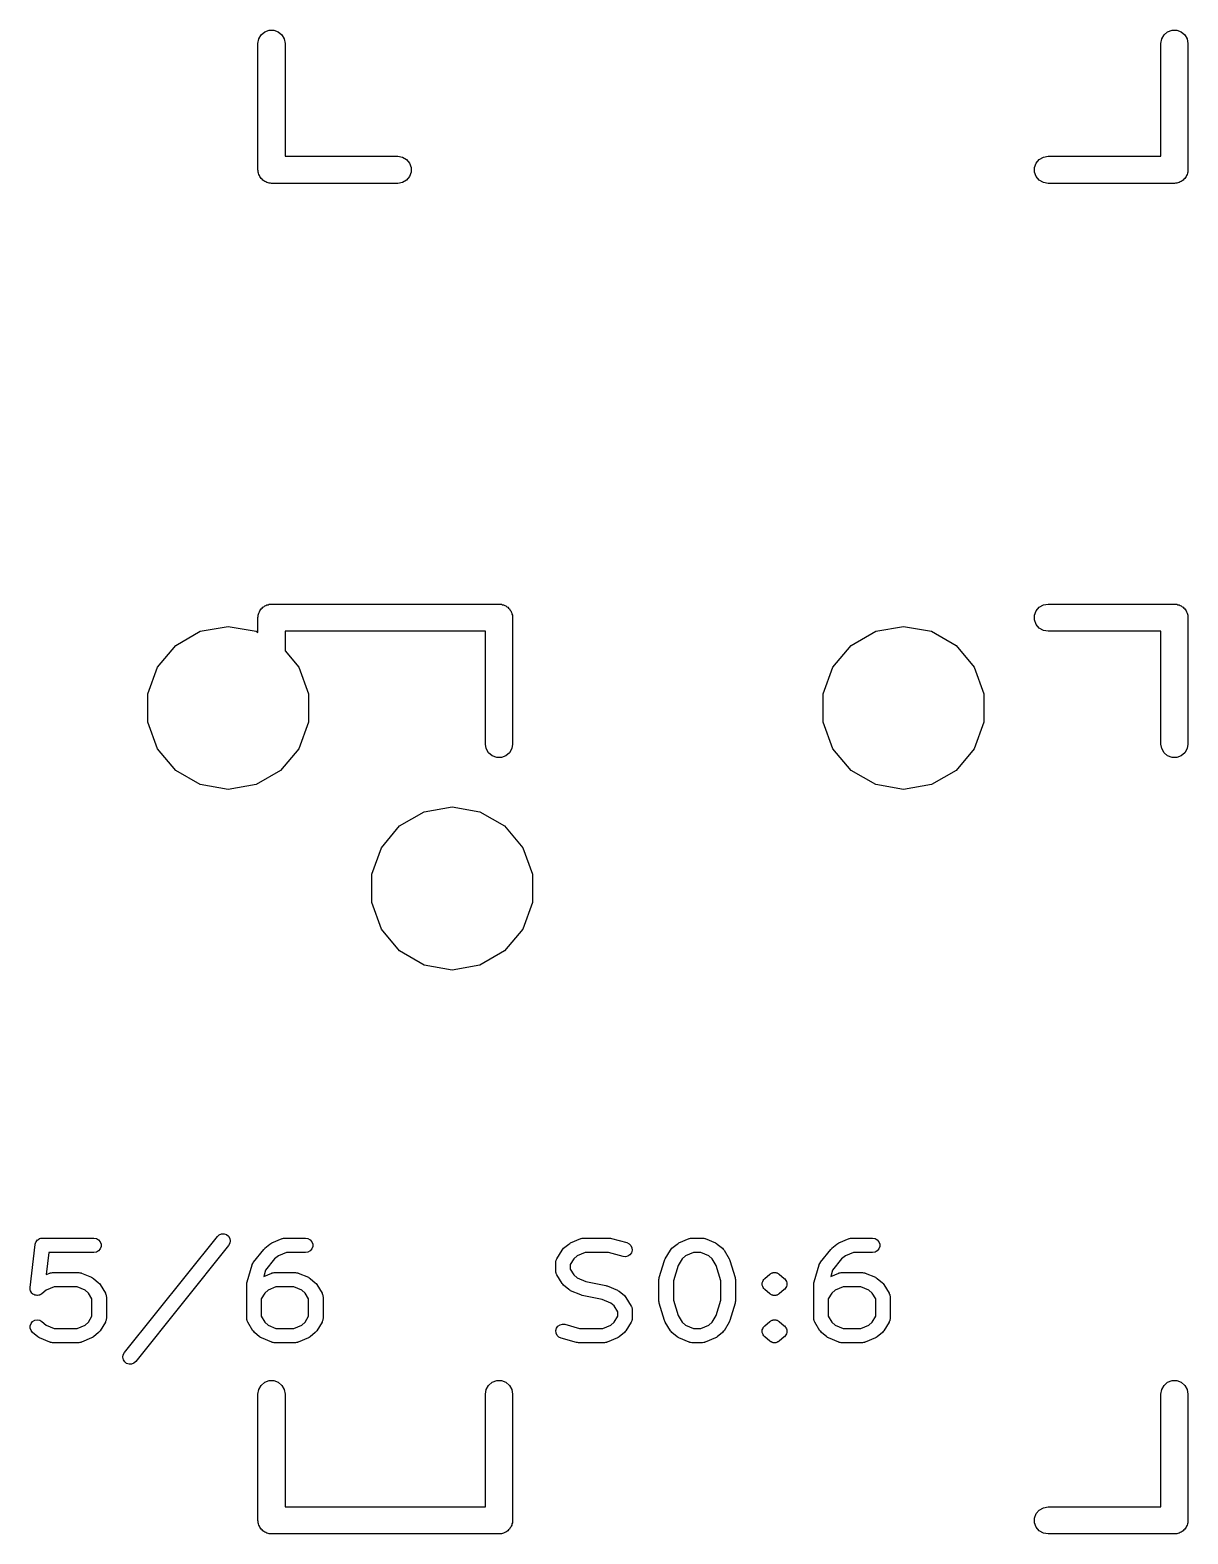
# Model space of a CAD drawing. Extents: x 15 to 276, y -105 to -15.
# Drawn here: x 126.25 to 142.54, y -104.54 to -83.38 of the extents above; entities that cross this region are included whole.
import ezdxf

# ---------------------------------------------------------------- set-up
doc = ezdxf.new("R2010")
doc.units = 0
doc.header["$MEASUREMENT"] = 0
doc.layers.add('BLACK', color=7, linetype='CONTINUOUS')

msp = doc.modelspace()

# ---------------------------------------------------------------- linework, layer by layer
at = {"layer": 'Black'}
for p, q in [((129.459, -83.572), (129.471, -83.5068)), ((129.471, -83.5068), (129.504, -83.4495)), ((129.504, -83.4495), (129.555, -83.407)), ((129.555, -83.407), (129.617, -83.3844)), ((129.617, -83.3844), (129.683, -83.3844)), ((129.683, -83.3844), (129.745, -83.407)), ((129.745, -83.407), (129.796, -83.4495)), ((129.796, -83.4495), (129.829, -83.5068)), ((129.829, -83.5068), (129.84, -83.572)), ((142.159, -83.572), (142.171, -83.5068)), ((142.171, -83.5068), (142.204, -83.4495)), ((142.204, -83.4495), (142.255, -83.407)), ((142.255, -83.407), (142.317, -83.3844)), ((142.317, -83.3844), (142.383, -83.3844)), ((142.383, -83.3844), (142.445, -83.407)), ((142.445, -83.407), (142.496, -83.4495)), ((142.496, -83.4495), (142.529, -83.5068)), ((142.529, -83.5068), (142.54, -83.572)), ((129.459, -85.35), (129.459, -83.572)), ((129.84, -83.572), (129.84, -85.1595)), ((142.159, -85.1595), (142.159, -83.572)), ((142.54, -83.572), (142.54, -85.35)), ((129.84, -85.1595), (131.428, -85.1595)), ((131.428, -85.1595), (131.493, -85.171)), ((131.493, -85.171), (131.55, -85.2041)), ((131.55, -85.2041), (131.593, -85.2548)), ((131.593, -85.2548), (131.616, -85.3169)), ((140.384, -85.3169), (140.407, -85.2548)), ((140.407, -85.2548), (140.45, -85.2041)), ((140.45, -85.2041), (140.507, -85.171)), ((140.507, -85.171), (140.572, -85.1595)), ((140.572, -85.1595), (142.159, -85.1595)), ((129.462, -85.3664), (129.459, -85.35)), ((129.462, -85.3831), (129.462, -85.3664)), ((129.468, -85.3987), (129.462, -85.3831)), ((129.471, -85.4152), (129.468, -85.3987)), ((129.479, -85.4296), (129.471, -85.4152)), ((129.485, -85.4453), (129.479, -85.4296)), ((129.496, -85.458), (129.485, -85.4453)), ((129.504, -85.4725), (129.496, -85.458)), ((131.593, -85.4453), (131.55, -85.4959)), ((131.616, -85.3831), (131.593, -85.4453)), ((131.616, -85.3169), (131.616, -85.3831)), ((140.384, -85.3831), (140.384, -85.3169)), ((140.407, -85.4453), (140.384, -85.3831)), ((140.45, -85.4959), (140.407, -85.4453)), ((142.504, -85.458), (142.496, -85.4725)), ((142.515, -85.4453), (142.504, -85.458)), ((142.521, -85.4296), (142.515, -85.4453)), ((142.529, -85.4152), (142.521, -85.4296)), ((142.532, -85.3987), (142.529, -85.4152)), ((142.538, -85.3831), (142.532, -85.3987)), ((142.54, -85.35), (142.538, -85.3664)), ((142.538, -85.3664), (142.538, -85.3831)), ((129.517, -85.4832), (129.504, -85.4725)), ((129.528, -85.4959), (129.517, -85.4832)), ((129.542, -85.5043), (129.528, -85.4959)), ((129.555, -85.515), (129.542, -85.5043)), ((129.57, -85.5207), (129.555, -85.515)), ((129.585, -85.529), (129.57, -85.5207)), ((129.601, -85.5319), (129.585, -85.529)), ((129.617, -85.5376), (129.601, -85.5319)), ((129.634, -85.5376), (129.617, -85.5376)), ((129.65, -85.5405), (129.634, -85.5376)), ((131.428, -85.5405), (129.65, -85.5405)), ((131.493, -85.529), (131.428, -85.5405)), ((131.55, -85.4959), (131.493, -85.529)), ((140.507, -85.529), (140.45, -85.4959)), ((140.572, -85.5405), (140.507, -85.529)), ((142.35, -85.5405), (140.572, -85.5405)), ((142.366, -85.5376), (142.35, -85.5405)), ((142.383, -85.5376), (142.366, -85.5376)), ((142.399, -85.5319), (142.383, -85.5376)), ((142.415, -85.529), (142.399, -85.5319)), ((142.43, -85.5207), (142.415, -85.529)), ((142.445, -85.515), (142.43, -85.5207)), ((142.458, -85.5043), (142.445, -85.515)), ((142.472, -85.4959), (142.458, -85.5043)), ((142.483, -85.4832), (142.472, -85.4959)), ((142.496, -85.4725), (142.483, -85.4832)), ((129.462, -91.6169), (129.468, -91.6013)), ((129.468, -91.6013), (129.471, -91.5848)), ((129.471, -91.5848), (129.479, -91.5704)), ((129.479, -91.5704), (129.485, -91.5547)), ((129.485, -91.5547), (129.496, -91.542)), ((129.496, -91.542), (129.504, -91.5275)), ((129.504, -91.5275), (129.517, -91.5168)), ((129.517, -91.5168), (129.528, -91.5041)), ((129.528, -91.5041), (129.542, -91.4957)), ((129.542, -91.4957), (129.555, -91.485)), ((129.555, -91.485), (129.57, -91.4793)), ((129.57, -91.4793), (129.585, -91.471)), ((129.585, -91.471), (129.601, -91.4681)), ((129.601, -91.4681), (129.617, -91.4624)), ((129.617, -91.4624), (129.634, -91.4624)), ((129.634, -91.4624), (129.65, -91.4595)), ((129.65, -91.4595), (131.428, -91.4595)), ((131.428, -91.4595), (132.85, -91.4595)), ((132.85, -91.4595), (132.866, -91.4624)), ((132.866, -91.4624), (132.883, -91.4624)), ((132.883, -91.4624), (132.899, -91.4681)), ((132.899, -91.4681), (132.915, -91.471)), ((132.915, -91.471), (132.93, -91.4793)), ((132.93, -91.4793), (132.945, -91.485)), ((132.945, -91.485), (132.958, -91.4957)), ((132.958, -91.4957), (132.972, -91.5041)), ((132.972, -91.5041), (132.983, -91.5168)), ((132.983, -91.5168), (132.996, -91.5275)), ((132.996, -91.5275), (133.004, -91.542)), ((133.004, -91.542), (133.015, -91.5547)), ((133.015, -91.5547), (133.021, -91.5704)), ((133.021, -91.5704), (133.029, -91.5848)), ((133.029, -91.5848), (133.032, -91.6013)), ((133.032, -91.6013), (133.038, -91.6169)), ((140.384, -91.6169), (140.407, -91.5547)), ((140.407, -91.5547), (140.45, -91.5041)), ((140.45, -91.5041), (140.507, -91.471)), ((140.507, -91.471), (140.572, -91.4595)), ((140.572, -91.4595), (142.35, -91.4595)), ((142.35, -91.4595), (142.366, -91.4624)), ((142.366, -91.4624), (142.383, -91.4624)), ((142.383, -91.4624), (142.399, -91.4681)), ((142.399, -91.4681), (142.415, -91.471)), ((142.415, -91.471), (142.43, -91.4793)), ((142.43, -91.4793), (142.445, -91.485)), ((142.445, -91.485), (142.458, -91.4957)), ((142.458, -91.4957), (142.472, -91.5041)), ((142.472, -91.5041), (142.483, -91.5168)), ((142.483, -91.5168), (142.496, -91.5275)), ((142.496, -91.5275), (142.504, -91.542)), ((142.504, -91.542), (142.515, -91.5547)), ((142.515, -91.5547), (142.521, -91.5704)), ((142.521, -91.5704), (142.529, -91.5848)), ((142.529, -91.5848), (142.532, -91.6013)), ((142.532, -91.6013), (142.538, -91.6169)), ((128.648, -91.8418), (129.04, -91.7726)), ((129.04, -91.7726), (129.432, -91.8418)), ((129.459, -91.65), (129.462, -91.6336)), ((129.459, -91.8575), (129.459, -91.65)), ((129.462, -91.6336), (129.462, -91.6169)), ((133.038, -91.6169), (133.038, -91.6336)), ((133.038, -91.6336), (133.04, -91.65)), ((133.04, -91.65), (133.04, -93.428)), ((138.148, -91.8418), (138.54, -91.7726)), ((138.54, -91.7726), (138.932, -91.8418)), ((140.384, -91.6831), (140.384, -91.6169)), ((140.407, -91.7452), (140.384, -91.6831)), ((140.45, -91.7959), (140.407, -91.7452)), ((140.507, -91.829), (140.45, -91.7959)), ((142.538, -91.6169), (142.538, -91.6336)), ((142.538, -91.6336), (142.54, -91.65)), ((142.54, -91.65), (142.54, -93.428)), ((128.302, -92.0411), (128.648, -91.8418)), ((129.432, -91.8418), (129.459, -91.8575)), ((131.072, -91.8405), (129.84, -91.8405)), ((129.84, -91.8405), (129.84, -92.1161)), ((131.428, -91.8405), (131.072, -91.8405)), ((132.659, -91.8405), (131.428, -91.8405)), ((132.659, -93.428), (132.659, -91.8405)), ((137.802, -92.0411), (138.148, -91.8418)), ((138.932, -91.8418), (139.278, -92.0411)), ((140.572, -91.8405), (140.507, -91.829)), ((142.159, -91.8405), (140.572, -91.8405)), ((142.159, -93.428), (142.159, -91.8405)), ((128.046, -92.3463), (128.302, -92.0411)), ((129.84, -92.1161), (130.034, -92.3463)), ((137.546, -92.3463), (137.802, -92.0411)), ((139.278, -92.0411), (139.534, -92.3463)), ((127.91, -92.7208), (128.046, -92.3463)), ((130.034, -92.3463), (130.17, -92.7208)), ((137.41, -92.7208), (137.546, -92.3463)), ((139.534, -92.3463), (139.67, -92.7208)), ((127.91, -93.1192), (127.91, -92.7208)), ((130.17, -92.7208), (130.17, -93.1192)), ((137.41, -93.1192), (137.41, -92.7208)), ((139.67, -92.7208), (139.67, -93.1192)), ((128.046, -93.4937), (127.91, -93.1192)), ((130.17, -93.1192), (130.034, -93.4937)), ((137.546, -93.4937), (137.41, -93.1192)), ((139.67, -93.1192), (139.534, -93.4937)), ((128.302, -93.7989), (128.046, -93.4937)), ((130.034, -93.4937), (129.778, -93.7989)), ((132.671, -93.4932), (132.659, -93.428)), ((132.704, -93.5505), (132.671, -93.4932)), ((133.029, -93.4932), (132.996, -93.5505)), ((133.04, -93.428), (133.029, -93.4932)), ((137.802, -93.7989), (137.546, -93.4937)), ((139.534, -93.4937), (139.278, -93.7989)), ((142.171, -93.4932), (142.159, -93.428)), ((142.204, -93.5505), (142.171, -93.4932)), ((142.529, -93.4932), (142.496, -93.5505)), ((142.54, -93.428), (142.529, -93.4932)), ((132.755, -93.593), (132.704, -93.5505)), ((132.817, -93.6156), (132.755, -93.593)), ((132.883, -93.6156), (132.817, -93.6156)), ((132.945, -93.593), (132.883, -93.6156)), ((132.996, -93.5505), (132.945, -93.593)), ((142.255, -93.593), (142.204, -93.5505)), ((142.317, -93.6156), (142.255, -93.593)), ((142.383, -93.6156), (142.317, -93.6156)), ((142.445, -93.593), (142.383, -93.6156)), ((142.496, -93.5505), (142.445, -93.593)), ((128.648, -93.9982), (128.302, -93.7989)), ((129.778, -93.7989), (129.432, -93.9982)), ((138.148, -93.9982), (137.802, -93.7989)), ((139.278, -93.7989), (138.932, -93.9982)), ((129.04, -94.0674), (128.648, -93.9982)), ((129.432, -93.9982), (129.04, -94.0674)), ((138.54, -94.0674), (138.148, -93.9982)), ((138.932, -93.9982), (138.54, -94.0674)), ((131.798, -94.3818), (132.19, -94.3126)), ((132.19, -94.3126), (132.582, -94.3818)), ((131.452, -94.5811), (131.798, -94.3818)), ((132.582, -94.3818), (132.928, -94.5811)), ((131.196, -94.8863), (131.452, -94.5811)), ((132.928, -94.5811), (133.184, -94.8863)), ((131.06, -95.2608), (131.196, -94.8863)), ((133.184, -94.8863), (133.32, -95.2608)), ((131.06, -95.6592), (131.06, -95.2608)), ((133.32, -95.2608), (133.32, -95.6592)), ((131.196, -96.0337), (131.06, -95.6592)), ((133.32, -95.6592), (133.184, -96.0337)), ((131.452, -96.3389), (131.196, -96.0337)), ((133.184, -96.0337), (132.928, -96.3389)), ((131.798, -96.5382), (131.452, -96.3389)), ((132.928, -96.3389), (132.582, -96.5382)), ((132.19, -96.6074), (131.798, -96.5382)), ((132.582, -96.5382), (132.19, -96.6074)), ((126.254, -101.072), (126.327, -100.467)), ((126.327, -100.462), (126.332, -100.448)), ((126.327, -100.465), (126.327, -100.462)), ((126.327, -100.467), (126.327, -100.465)), ((126.332, -100.448), (126.337, -100.434)), ((126.337, -100.434), (126.338, -100.431)), ((126.338, -100.431), (126.339, -100.429)), ((126.339, -100.429), (126.349, -100.417)), ((126.349, -100.417), (126.358, -100.405)), ((126.358, -100.405), (126.36, -100.404)), ((126.36, -100.404), (126.362, -100.402)), ((126.362, -100.402), (126.375, -100.394)), ((126.375, -100.394), (126.387, -100.386)), ((126.387, -100.386), (126.39, -100.385)), ((126.39, -100.385), (126.393, -100.384)), ((126.393, -100.384), (126.407, -100.381)), ((126.407, -100.381), (126.422, -100.378)), ((126.422, -100.378), (126.425, -100.378)), ((126.425, -100.378), (126.427, -100.378)), ((126.427, -100.378), (127.153, -100.378)), ((127.153, -100.378), (127.188, -100.384)), ((127.188, -100.384), (127.218, -100.402)), ((127.218, -100.402), (127.241, -100.429)), ((127.241, -100.429), (127.253, -100.462)), ((127.253, -100.462), (127.253, -100.497)), ((127.582, -101.988), (128.888, -100.356)), ((129.047, -100.483), (127.74, -102.115)), ((128.888, -100.356), (128.915, -100.332)), ((128.915, -100.332), (128.947, -100.319)), ((128.947, -100.319), (128.983, -100.319)), ((128.983, -100.319), (129.016, -100.33)), ((129.016, -100.33), (129.044, -100.352)), ((129.044, -100.352), (129.062, -100.382)), ((129.064, -100.452), (129.047, -100.483)), ((129.062, -100.382), (129.069, -100.417)), ((129.069, -100.417), (129.064, -100.452)), ((129.556, -100.522), (129.628, -100.462)), ((129.628, -100.462), (129.641, -100.454)), ((129.641, -100.454), (129.654, -100.446)), ((129.654, -100.446), (129.799, -100.386)), ((129.799, -100.386), (129.802, -100.385)), ((129.802, -100.385), (129.804, -100.384)), ((129.804, -100.384), (129.819, -100.381)), ((129.819, -100.381), (129.834, -100.378)), ((129.834, -100.378), (129.836, -100.378)), ((129.836, -100.378), (129.838, -100.378)), ((129.838, -100.378), (130.129, -100.378)), ((130.129, -100.378), (130.163, -100.384)), ((130.163, -100.384), (130.194, -100.402)), ((130.194, -100.402), (130.217, -100.429)), ((130.217, -100.429), (130.229, -100.462)), ((130.229, -100.462), (130.229, -100.497)), ((133.758, -100.522), (133.83, -100.462)), ((133.83, -100.462), (133.844, -100.454)), ((133.844, -100.454), (133.856, -100.446)), ((133.856, -100.446), (134.001, -100.386)), ((134.001, -100.386), (134.004, -100.385)), ((134.004, -100.385), (134.006, -100.384)), ((134.006, -100.384), (134.021, -100.381)), ((134.021, -100.381), (134.036, -100.378)), ((134.036, -100.378), (134.038, -100.378)), ((134.038, -100.378), (134.041, -100.378)), ((134.041, -100.378), (134.403, -100.378)), ((134.403, -100.378), (134.417, -100.38)), ((134.417, -100.38), (134.431, -100.382)), ((134.431, -100.382), (134.648, -100.442)), ((134.648, -100.442), (134.68, -100.457)), ((134.68, -100.457), (134.705, -100.482)), ((134.705, -100.482), (134.72, -100.515)), ((135.282, -100.522), (135.354, -100.462)), ((135.354, -100.462), (135.368, -100.454)), ((135.368, -100.454), (135.38, -100.446)), ((135.38, -100.446), (135.525, -100.386)), ((135.525, -100.386), (135.528, -100.385)), ((135.528, -100.385), (135.53, -100.384)), ((135.53, -100.384), (135.545, -100.381)), ((135.545, -100.381), (135.56, -100.378)), ((135.56, -100.378), (135.562, -100.378)), ((135.562, -100.378), (135.565, -100.378)), ((135.565, -100.378), (135.71, -100.378)), ((135.71, -100.378), (135.712, -100.378)), ((135.712, -100.378), (135.714, -100.378)), ((135.714, -100.378), (135.729, -100.381)), ((135.729, -100.381), (135.744, -100.384)), ((135.744, -100.384), (135.746, -100.385)), ((135.746, -100.385), (135.749, -100.386)), ((135.749, -100.386), (135.894, -100.446)), ((135.894, -100.446), (135.907, -100.454)), ((135.907, -100.454), (135.92, -100.462)), ((135.92, -100.462), (135.992, -100.522)), ((137.532, -100.522), (137.604, -100.462)), ((137.604, -100.462), (137.617, -100.454)), ((137.617, -100.454), (137.63, -100.446)), ((137.63, -100.446), (137.775, -100.386)), ((137.775, -100.386), (137.778, -100.385)), ((137.778, -100.385), (137.78, -100.384)), ((137.78, -100.384), (137.795, -100.381)), ((137.795, -100.381), (137.81, -100.378)), ((137.81, -100.378), (137.812, -100.378)), ((137.812, -100.378), (137.814, -100.378)), ((137.814, -100.378), (138.105, -100.378)), ((138.105, -100.378), (138.139, -100.384)), ((138.139, -100.384), (138.17, -100.402)), ((138.17, -100.402), (138.193, -100.429)), ((138.193, -100.429), (138.205, -100.462)), ((138.205, -100.462), (138.205, -100.497)), ((126.518, -100.581), (126.48, -100.892)), ((127.153, -100.581), (126.518, -100.581)), ((127.188, -100.575), (127.153, -100.581)), ((127.218, -100.557), (127.188, -100.575)), ((127.241, -100.53), (127.218, -100.557)), ((127.253, -100.497), (127.241, -100.53)), ((129.396, -100.718), (129.541, -100.537)), ((129.541, -100.537), (129.549, -100.53)), ((129.549, -100.53), (129.556, -100.522)), ((129.693, -100.672), (129.567, -100.83)), ((129.746, -100.628), (129.693, -100.672)), ((129.859, -100.581), (129.746, -100.628)), ((130.129, -100.581), (129.859, -100.581)), ((130.163, -100.575), (130.129, -100.581)), ((130.194, -100.557), (130.163, -100.575)), ((130.217, -100.53), (130.194, -100.557)), ((130.229, -100.497), (130.217, -100.53)), ((133.651, -100.702), (133.653, -100.695)), ((133.653, -100.695), (133.655, -100.687)), ((133.655, -100.687), (133.66, -100.678)), ((133.66, -100.678), (133.663, -100.669)), ((133.663, -100.669), (133.736, -100.548)), ((133.736, -100.548), (133.747, -100.535)), ((133.747, -100.535), (133.758, -100.522)), ((133.901, -100.668), (133.852, -100.75)), ((133.949, -100.628), (133.901, -100.668)), ((134.061, -100.581), (133.949, -100.628)), ((134.39, -100.581), (134.061, -100.581)), ((134.594, -100.638), (134.39, -100.581)), ((134.629, -100.641), (134.594, -100.638)), ((134.663, -100.632), (134.629, -100.641)), ((134.692, -100.612), (134.663, -100.632)), ((134.713, -100.584), (134.692, -100.612)), ((134.722, -100.55), (134.713, -100.584)), ((134.72, -100.515), (134.722, -100.55)), ((135.104, -100.934), (135.177, -100.692)), ((135.177, -100.692), (135.183, -100.681)), ((135.183, -100.681), (135.187, -100.669)), ((135.187, -100.669), (135.26, -100.548)), ((135.26, -100.548), (135.271, -100.535)), ((135.271, -100.535), (135.282, -100.522)), ((135.425, -100.668), (135.368, -100.763)), ((135.473, -100.628), (135.425, -100.668)), ((135.585, -100.581), (135.473, -100.628)), ((135.689, -100.581), (135.585, -100.581)), ((135.802, -100.628), (135.689, -100.581)), ((135.849, -100.668), (135.802, -100.628)), ((135.906, -100.763), (135.849, -100.668)), ((135.992, -100.522), (136.003, -100.535)), ((136.003, -100.535), (136.015, -100.548)), ((136.015, -100.548), (136.087, -100.669)), ((136.087, -100.669), (136.092, -100.681)), ((136.092, -100.681), (136.097, -100.692)), ((136.097, -100.692), (136.17, -100.934)), ((137.372, -100.718), (137.517, -100.537)), ((137.517, -100.537), (137.525, -100.53)), ((137.525, -100.53), (137.532, -100.522)), ((137.669, -100.672), (137.543, -100.83)), ((137.722, -100.628), (137.669, -100.672)), ((137.835, -100.581), (137.722, -100.628)), ((138.105, -100.581), (137.835, -100.581)), ((138.139, -100.575), (138.105, -100.581)), ((138.17, -100.557), (138.139, -100.575)), ((138.193, -100.53), (138.17, -100.557)), ((138.205, -100.497), (138.193, -100.53)), ((126.48, -100.892), (126.533, -100.87)), ((126.533, -100.87), (126.536, -100.869)), ((126.536, -100.869), (126.538, -100.868)), ((126.538, -100.868), (126.553, -100.865)), ((126.553, -100.865), (126.568, -100.862)), ((126.568, -100.862), (126.57, -100.862)), ((126.57, -100.862), (126.573, -100.862)), ((126.573, -100.862), (126.935, -100.862)), ((126.935, -100.862), (126.938, -100.862)), ((126.938, -100.862), (126.94, -100.862)), ((126.94, -100.862), (126.955, -100.865)), ((126.955, -100.865), (126.97, -100.868)), ((126.97, -100.868), (126.972, -100.869)), ((126.972, -100.869), (126.975, -100.87)), ((126.975, -100.87), (127.12, -100.93)), ((129.306, -100.995), (129.378, -100.753)), ((129.378, -100.753), (129.379, -100.751)), ((129.379, -100.749), (129.387, -100.735)), ((129.379, -100.751), (129.379, -100.749)), ((129.387, -100.735), (129.394, -100.721)), ((129.394, -100.721), (129.395, -100.72)), ((129.395, -100.72), (129.396, -100.718)), ((129.567, -100.83), (129.541, -100.917)), ((129.541, -100.917), (129.654, -100.87)), ((129.654, -100.87), (129.656, -100.869)), ((129.656, -100.869), (129.658, -100.868)), ((129.658, -100.868), (129.674, -100.865)), ((129.674, -100.865), (129.688, -100.862)), ((129.688, -100.862), (129.691, -100.862)), ((129.691, -100.862), (129.693, -100.862)), ((129.693, -100.862), (129.983, -100.862)), ((129.983, -100.862), (129.986, -100.862)), ((129.986, -100.862), (129.988, -100.862)), ((129.988, -100.862), (130.003, -100.865)), ((130.003, -100.865), (130.018, -100.868)), ((130.018, -100.868), (130.02, -100.869)), ((130.02, -100.869), (130.023, -100.87)), ((130.023, -100.87), (130.168, -100.93)), ((133.649, -100.721), (133.65, -100.712)), ((133.649, -100.842), (133.649, -100.721)), ((133.65, -100.852), (133.649, -100.842)), ((133.65, -100.712), (133.651, -100.702)), ((133.651, -100.862), (133.65, -100.852)), ((133.653, -100.869), (133.651, -100.862)), ((133.655, -100.877), (133.653, -100.869)), ((133.66, -100.886), (133.655, -100.877)), ((133.663, -100.895), (133.66, -100.886)), ((133.736, -101.016), (133.663, -100.895)), ((133.852, -100.75), (133.852, -100.814)), ((133.852, -100.814), (133.901, -100.896)), ((133.901, -100.896), (133.949, -100.936)), ((135.368, -100.763), (135.303, -100.978)), ((135.971, -100.978), (135.906, -100.763)), ((136.588, -100.946), (136.661, -100.885)), ((136.661, -100.885), (136.668, -100.881)), ((136.668, -100.881), (136.675, -100.875)), ((136.675, -100.875), (136.683, -100.872)), ((136.683, -100.872), (136.691, -100.868)), ((136.691, -100.868), (136.7, -100.866)), ((136.691, -100.868), (136.691, -100.868)), ((136.691, -100.868), (136.691, -100.868)), ((136.7, -100.866), (136.708, -100.863)), ((136.708, -100.863), (136.717, -100.863)), ((136.717, -100.863), (136.725, -100.862)), ((136.725, -100.862), (136.726, -100.862)), ((136.726, -100.862), (136.726, -100.862)), ((136.726, -100.862), (136.735, -100.863)), ((136.735, -100.863), (136.743, -100.863)), ((136.743, -100.863), (136.752, -100.866)), ((136.752, -100.866), (136.76, -100.868)), ((136.76, -100.868), (136.76, -100.868)), ((136.76, -100.868), (136.761, -100.868)), ((136.761, -100.868), (136.768, -100.872)), ((136.768, -100.872), (136.777, -100.875)), ((136.777, -100.875), (136.783, -100.881)), ((136.783, -100.881), (136.791, -100.885)), ((136.791, -100.885), (136.863, -100.946)), ((137.282, -100.995), (137.354, -100.753)), ((137.354, -100.753), (137.355, -100.751)), ((137.355, -100.749), (137.363, -100.735)), ((137.355, -100.751), (137.355, -100.749)), ((137.363, -100.735), (137.37, -100.721)), ((137.37, -100.721), (137.371, -100.72)), ((137.371, -100.72), (137.372, -100.718)), ((137.543, -100.83), (137.517, -100.917)), ((137.517, -100.917), (137.63, -100.87)), ((137.63, -100.87), (137.632, -100.869)), ((137.632, -100.869), (137.634, -100.868)), ((137.634, -100.868), (137.65, -100.865)), ((137.65, -100.865), (137.664, -100.862)), ((137.664, -100.862), (137.667, -100.862)), ((137.667, -100.862), (137.669, -100.862)), ((137.669, -100.862), (137.959, -100.862)), ((137.959, -100.862), (137.962, -100.862)), ((137.962, -100.862), (137.964, -100.862)), ((137.964, -100.862), (137.979, -100.865)), ((137.979, -100.865), (137.994, -100.868)), ((137.994, -100.868), (137.996, -100.869)), ((137.996, -100.869), (137.999, -100.87)), ((137.999, -100.87), (138.144, -100.93)), ((126.255, -101.087), (126.254, -101.072)), ((126.255, -101.102), (126.255, -101.087)), ((126.256, -101.104), (126.255, -101.102)), ((126.256, -101.107), (126.256, -101.104)), ((126.262, -101.121), (126.256, -101.107)), ((126.267, -101.135), (126.262, -101.121)), ((126.481, -101.112), (126.42, -101.162)), ((126.593, -101.065), (126.481, -101.112)), ((126.915, -101.065), (126.593, -101.065)), ((127.027, -101.112), (126.915, -101.065)), ((127.075, -101.151), (127.027, -101.112)), ((127.12, -100.93), (127.132, -100.938)), ((127.132, -100.938), (127.146, -100.946)), ((127.146, -100.946), (127.218, -101.006)), ((127.218, -101.006), (127.229, -101.019)), ((127.229, -101.019), (127.24, -101.032)), ((127.24, -101.032), (127.313, -101.153)), ((129.301, -101.024), (129.304, -101.009)), ((129.301, -101.508), (129.301, -101.024)), ((129.304, -101.009), (129.306, -100.995)), ((129.601, -101.112), (129.554, -101.151)), ((129.713, -101.065), (129.601, -101.112)), ((129.963, -101.065), (129.713, -101.065)), ((130.075, -101.112), (129.963, -101.065)), ((130.123, -101.151), (130.075, -101.112)), ((130.168, -100.93), (130.18, -100.938)), ((130.18, -100.938), (130.194, -100.946)), ((130.194, -100.946), (130.266, -101.006)), ((130.266, -101.006), (130.277, -101.019)), ((130.277, -101.019), (130.288, -101.032)), ((130.288, -101.032), (130.361, -101.153)), ((133.747, -101.028), (133.736, -101.016)), ((133.758, -101.041), (133.747, -101.028)), ((133.83, -101.102), (133.758, -101.041)), ((133.844, -101.109), (133.83, -101.102)), ((133.856, -101.118), (133.844, -101.109)), ((134.001, -101.178), (133.856, -101.118)), ((133.949, -100.936), (134.071, -100.987)), ((134.071, -100.987), (134.352, -101.045)), ((134.352, -101.045), (134.361, -101.049)), ((134.361, -101.049), (134.37, -101.051)), ((134.37, -101.051), (134.515, -101.111)), ((134.515, -101.111), (134.528, -101.12)), ((134.528, -101.12), (134.541, -101.127)), ((135.1, -100.963), (135.103, -100.949)), ((135.1, -101.266), (135.1, -100.963)), ((135.103, -100.949), (135.104, -100.934)), ((135.303, -100.978), (135.303, -101.251)), ((135.971, -101.251), (135.971, -100.978)), ((136.17, -100.934), (136.172, -100.949)), ((136.172, -100.949), (136.174, -100.963)), ((136.174, -100.963), (136.174, -101.266)), ((136.553, -101.006), (136.559, -100.99)), ((136.553, -101.007), (136.553, -101.006)), ((136.553, -101.006), (136.553, -101.006)), ((136.553, -101.024), (136.553, -101.007)), ((136.553, -101.041), (136.553, -101.024)), ((136.553, -101.042), (136.553, -101.041)), ((136.553, -101.041), (136.553, -101.041)), ((136.559, -101.058), (136.553, -101.042)), ((136.559, -100.99), (136.565, -100.973)), ((136.565, -101.074), (136.559, -101.058)), ((136.565, -100.973), (136.577, -100.959)), ((136.565, -100.973), (136.565, -100.973)), ((136.565, -100.973), (136.565, -100.973)), ((136.565, -101.075), (136.565, -101.074)), ((136.577, -101.088), (136.565, -101.075)), ((136.565, -101.075), (136.565, -101.075)), ((136.577, -100.959), (136.588, -100.946)), ((136.588, -101.101), (136.577, -101.088)), ((136.588, -100.946), (136.588, -100.946)), ((136.588, -100.946), (136.588, -100.946)), ((136.588, -101.102), (136.588, -101.101)), ((136.661, -101.162), (136.588, -101.102)), ((136.588, -101.102), (136.588, -101.102)), ((136.863, -101.102), (136.791, -101.162)), ((136.863, -100.946), (136.864, -100.946)), ((136.864, -101.102), (136.863, -101.102)), ((136.864, -100.946), (136.864, -100.946)), ((136.864, -100.946), (136.875, -100.959)), ((136.875, -101.088), (136.864, -101.101)), ((136.864, -101.101), (136.864, -101.102)), ((136.875, -100.959), (136.886, -100.973)), ((136.886, -101.075), (136.875, -101.088)), ((136.886, -100.973), (136.886, -100.973)), ((136.886, -100.973), (136.886, -100.973)), ((136.886, -100.973), (136.892, -100.99)), ((136.892, -101.058), (136.886, -101.074)), ((136.886, -101.074), (136.886, -101.075)), ((136.886, -101.075), (136.886, -101.075)), ((136.892, -100.99), (136.898, -101.006)), ((136.898, -101.042), (136.892, -101.058)), ((136.898, -101.006), (136.898, -101.006)), ((136.898, -101.006), (136.898, -101.007)), ((136.898, -101.007), (136.898, -101.024)), ((136.898, -101.024), (136.898, -101.041)), ((136.898, -101.041), (136.898, -101.041)), ((136.898, -101.041), (136.898, -101.042)), ((137.277, -101.024), (137.28, -101.009)), ((137.277, -101.508), (137.277, -101.024)), ((137.28, -101.009), (137.282, -100.995)), ((137.577, -101.112), (137.53, -101.151)), ((137.689, -101.065), (137.577, -101.112)), ((137.939, -101.065), (137.689, -101.065)), ((138.051, -101.112), (137.939, -101.065)), ((138.099, -101.151), (138.051, -101.112)), ((138.144, -100.93), (138.156, -100.938)), ((138.156, -100.938), (138.17, -100.946)), ((138.17, -100.946), (138.242, -101.006)), ((138.242, -101.006), (138.253, -101.019)), ((138.253, -101.019), (138.264, -101.032)), ((138.264, -101.032), (138.337, -101.153)), ((126.269, -101.137), (126.267, -101.135)), ((126.27, -101.14), (126.269, -101.137)), ((126.28, -101.151), (126.27, -101.14)), ((126.289, -101.162), (126.28, -101.151)), ((126.292, -101.163), (126.289, -101.162)), ((126.294, -101.166), (126.292, -101.163)), ((126.307, -101.172), (126.294, -101.166)), ((126.32, -101.18), (126.307, -101.172)), ((126.323, -101.18), (126.32, -101.18)), ((126.325, -101.182), (126.323, -101.18)), ((126.34, -101.183), (126.325, -101.182)), ((126.355, -101.186), (126.34, -101.183)), ((126.357, -101.185), (126.355, -101.186)), ((126.36, -101.186), (126.357, -101.185)), ((126.375, -101.182), (126.36, -101.186)), ((126.389, -101.18), (126.375, -101.182)), ((126.392, -101.178), (126.389, -101.18)), ((126.395, -101.178), (126.392, -101.178)), ((126.407, -101.17), (126.395, -101.178)), ((126.42, -101.162), (126.407, -101.17)), ((127.124, -101.233), (127.075, -101.151)), ((127.124, -101.479), (127.124, -101.233)), ((127.313, -101.153), (127.316, -101.162)), ((127.316, -101.162), (127.321, -101.17)), ((127.321, -101.17), (127.323, -101.178)), ((127.323, -101.178), (127.325, -101.186)), ((127.325, -101.186), (127.326, -101.196)), ((127.326, -101.196), (127.327, -101.205)), ((127.327, -101.205), (127.327, -101.508)), ((129.554, -101.151), (129.504, -101.233)), ((129.504, -101.233), (129.504, -101.479)), ((130.172, -101.233), (130.123, -101.151)), ((130.172, -101.479), (130.172, -101.233)), ((130.361, -101.153), (130.364, -101.162)), ((130.364, -101.162), (130.369, -101.17)), ((130.369, -101.17), (130.371, -101.178)), ((130.371, -101.178), (130.373, -101.186)), ((130.373, -101.186), (130.374, -101.196)), ((130.374, -101.196), (130.375, -101.205)), ((130.375, -101.205), (130.375, -101.508)), ((134.011, -101.18), (134.001, -101.178)), ((134.02, -101.184), (134.011, -101.18)), ((134.301, -101.242), (134.02, -101.184)), ((134.423, -101.293), (134.301, -101.242)), ((134.47, -101.333), (134.423, -101.293)), ((134.52, -101.415), (134.47, -101.333)), ((134.541, -101.127), (134.614, -101.188)), ((134.614, -101.188), (134.625, -101.201)), ((134.625, -101.201), (134.636, -101.213)), ((134.636, -101.213), (134.708, -101.334)), ((134.708, -101.334), (134.712, -101.343)), ((135.103, -101.28), (135.1, -101.266)), ((135.104, -101.295), (135.103, -101.28)), ((135.177, -101.537), (135.104, -101.295)), ((135.303, -101.251), (135.368, -101.466)), ((135.906, -101.466), (135.971, -101.251)), ((136.17, -101.295), (136.097, -101.537)), ((136.172, -101.28), (136.17, -101.295)), ((136.174, -101.266), (136.172, -101.28)), ((136.668, -101.167), (136.661, -101.162)), ((136.675, -101.172), (136.668, -101.167)), ((136.683, -101.175), (136.675, -101.172)), ((136.691, -101.18), (136.683, -101.175)), ((136.7, -101.181), (136.691, -101.18)), ((136.691, -101.18), (136.691, -101.18)), ((136.691, -101.18), (136.691, -101.18)), ((136.708, -101.184), (136.7, -101.181)), ((136.717, -101.184), (136.708, -101.184)), ((136.725, -101.186), (136.717, -101.184)), ((136.726, -101.186), (136.725, -101.186)), ((136.735, -101.184), (136.726, -101.186)), ((136.726, -101.186), (136.726, -101.186)), ((136.743, -101.184), (136.735, -101.184)), ((136.752, -101.181), (136.743, -101.184)), ((136.76, -101.18), (136.752, -101.181)), ((136.761, -101.18), (136.76, -101.18)), ((136.76, -101.18), (136.76, -101.18)), ((136.768, -101.175), (136.761, -101.18)), ((136.777, -101.172), (136.768, -101.175)), ((136.783, -101.167), (136.777, -101.172)), ((136.791, -101.162), (136.783, -101.167)), ((137.53, -101.151), (137.48, -101.233)), ((137.48, -101.233), (137.48, -101.479)), ((138.148, -101.233), (138.099, -101.151)), ((138.148, -101.479), (138.148, -101.233)), ((138.337, -101.153), (138.34, -101.162)), ((138.34, -101.162), (138.345, -101.17)), ((138.345, -101.17), (138.347, -101.178)), ((138.347, -101.178), (138.349, -101.186)), ((138.349, -101.186), (138.35, -101.196)), ((138.35, -101.196), (138.351, -101.205)), ((138.351, -101.205), (138.351, -101.508)), ((126.289, -101.551), (126.32, -101.533)), ((126.32, -101.533), (126.355, -101.527)), ((126.355, -101.527), (126.389, -101.533)), ((126.389, -101.533), (126.42, -101.551)), ((127.075, -101.562), (127.124, -101.479)), ((127.321, -101.542), (127.316, -101.551)), ((127.323, -101.534), (127.321, -101.542)), ((127.325, -101.527), (127.323, -101.534)), ((127.326, -101.517), (127.325, -101.527)), ((127.327, -101.508), (127.326, -101.517)), ((129.303, -101.517), (129.301, -101.508)), ((129.303, -101.527), (129.303, -101.517)), ((129.306, -101.534), (129.303, -101.527)), ((129.307, -101.542), (129.306, -101.534)), ((129.312, -101.551), (129.307, -101.542)), ((129.504, -101.479), (129.554, -101.562)), ((130.123, -101.562), (130.172, -101.479)), ((130.369, -101.542), (130.364, -101.551)), ((130.371, -101.534), (130.369, -101.542)), ((130.373, -101.527), (130.371, -101.534)), ((130.374, -101.517), (130.373, -101.527)), ((130.375, -101.508), (130.374, -101.517)), ((134.47, -101.562), (134.52, -101.479)), ((134.52, -101.479), (134.52, -101.415)), ((134.712, -101.343), (134.717, -101.352)), ((134.717, -101.542), (134.712, -101.551)), ((134.717, -101.352), (134.718, -101.36)), ((134.718, -101.534), (134.717, -101.542)), ((134.718, -101.36), (134.721, -101.367)), ((134.721, -101.527), (134.718, -101.534)), ((134.721, -101.367), (134.721, -101.377)), ((134.721, -101.377), (134.723, -101.387)), ((134.723, -101.508), (134.721, -101.517)), ((134.721, -101.517), (134.721, -101.527)), ((134.723, -101.387), (134.723, -101.508)), ((135.183, -101.548), (135.177, -101.537)), ((135.368, -101.466), (135.425, -101.562)), ((135.849, -101.562), (135.906, -101.466)), ((136.097, -101.537), (136.092, -101.548)), ((136.661, -101.551), (136.668, -101.546)), ((136.668, -101.546), (136.675, -101.541)), ((136.675, -101.541), (136.683, -101.538)), ((136.683, -101.538), (136.691, -101.533)), ((136.691, -101.533), (136.7, -101.531)), ((136.691, -101.533), (136.691, -101.533)), ((136.691, -101.533), (136.691, -101.533)), ((136.7, -101.531), (136.708, -101.529)), ((136.708, -101.529), (136.717, -101.529)), ((136.717, -101.529), (136.725, -101.527)), ((136.725, -101.527), (136.726, -101.527)), ((136.726, -101.527), (136.726, -101.527)), ((136.726, -101.527), (136.735, -101.529)), ((136.735, -101.529), (136.743, -101.529)), ((136.743, -101.529), (136.752, -101.531)), ((136.752, -101.531), (136.76, -101.533)), ((136.76, -101.533), (136.76, -101.533)), ((136.76, -101.533), (136.761, -101.533)), ((136.761, -101.533), (136.768, -101.538)), ((136.768, -101.538), (136.777, -101.541)), ((136.777, -101.541), (136.783, -101.546)), ((136.783, -101.546), (136.791, -101.551)), ((137.279, -101.517), (137.277, -101.508)), ((137.279, -101.527), (137.279, -101.517)), ((137.282, -101.534), (137.279, -101.527)), ((137.283, -101.542), (137.282, -101.534)), ((137.288, -101.551), (137.283, -101.542)), ((137.48, -101.479), (137.53, -101.562)), ((138.099, -101.562), (138.148, -101.479)), ((138.345, -101.542), (138.34, -101.551)), ((138.347, -101.534), (138.345, -101.542)), ((138.349, -101.527), (138.347, -101.534)), ((138.35, -101.517), (138.349, -101.527)), ((138.351, -101.508), (138.35, -101.517)), ((126.255, -101.611), (126.267, -101.578)), ((126.255, -101.647), (126.255, -101.611)), ((126.267, -101.68), (126.255, -101.647)), ((126.267, -101.578), (126.289, -101.551)), ((126.29, -101.707), (126.267, -101.68)), ((126.362, -101.767), (126.29, -101.707)), ((126.42, -101.551), (126.481, -101.601)), ((126.481, -101.601), (126.593, -101.648)), ((126.593, -101.648), (126.915, -101.648)), ((126.915, -101.648), (127.027, -101.601)), ((127.027, -101.601), (127.075, -101.562)), ((127.218, -101.707), (127.146, -101.767)), ((127.229, -101.694), (127.218, -101.707)), ((127.24, -101.681), (127.229, -101.694)), ((127.313, -101.56), (127.24, -101.681)), ((127.316, -101.551), (127.313, -101.56)), ((129.316, -101.56), (129.312, -101.551)), ((129.388, -101.681), (129.316, -101.56)), ((129.399, -101.694), (129.388, -101.681)), ((129.41, -101.707), (129.399, -101.694)), ((129.483, -101.767), (129.41, -101.707)), ((129.554, -101.562), (129.601, -101.601)), ((129.601, -101.601), (129.713, -101.648)), ((129.713, -101.648), (129.963, -101.648)), ((129.963, -101.648), (130.075, -101.601)), ((130.075, -101.601), (130.123, -101.562)), ((130.266, -101.707), (130.194, -101.767)), ((130.277, -101.694), (130.266, -101.707)), ((130.288, -101.681), (130.277, -101.694)), ((130.361, -101.56), (130.288, -101.681)), ((130.364, -101.551), (130.361, -101.56)), ((133.649, -101.679), (133.659, -101.645)), ((133.652, -101.714), (133.649, -101.679)), ((133.667, -101.747), (133.652, -101.714)), ((133.659, -101.645), (133.679, -101.617)), ((133.691, -101.772), (133.667, -101.747)), ((133.679, -101.617), (133.708, -101.597)), ((133.708, -101.597), (133.742, -101.588)), ((133.742, -101.588), (133.777, -101.591)), ((133.777, -101.591), (133.982, -101.648)), ((133.982, -101.648), (134.311, -101.648)), ((134.311, -101.648), (134.423, -101.601)), ((134.423, -101.601), (134.47, -101.562)), ((134.614, -101.707), (134.541, -101.767)), ((134.625, -101.694), (134.614, -101.707)), ((134.636, -101.681), (134.625, -101.694)), ((134.708, -101.56), (134.636, -101.681)), ((134.712, -101.551), (134.708, -101.56)), ((135.187, -101.56), (135.183, -101.548)), ((135.26, -101.681), (135.187, -101.56)), ((135.271, -101.694), (135.26, -101.681)), ((135.282, -101.707), (135.271, -101.694)), ((135.354, -101.767), (135.282, -101.707)), ((135.425, -101.562), (135.473, -101.601)), ((135.473, -101.601), (135.585, -101.648)), ((135.585, -101.648), (135.689, -101.648)), ((135.689, -101.648), (135.802, -101.601)), ((135.802, -101.601), (135.849, -101.562)), ((135.992, -101.707), (135.92, -101.767)), ((136.003, -101.694), (135.992, -101.707)), ((136.015, -101.681), (136.003, -101.694)), ((136.087, -101.56), (136.015, -101.681)), ((136.092, -101.548), (136.087, -101.56)), ((136.553, -101.671), (136.559, -101.655)), ((136.553, -101.672), (136.553, -101.671)), ((136.553, -101.671), (136.553, -101.671)), ((136.553, -101.689), (136.553, -101.672)), ((136.553, -101.706), (136.553, -101.689)), ((136.553, -101.707), (136.553, -101.706)), ((136.559, -101.723), (136.553, -101.707)), ((136.553, -101.707), (136.553, -101.707)), ((136.559, -101.655), (136.565, -101.639)), ((136.565, -101.74), (136.559, -101.723)), ((136.565, -101.638), (136.577, -101.625)), ((136.565, -101.639), (136.565, -101.638)), ((136.565, -101.638), (136.565, -101.638)), ((136.577, -101.753), (136.565, -101.74)), ((136.565, -101.74), (136.565, -101.74)), ((136.565, -101.74), (136.565, -101.74)), ((136.577, -101.625), (136.588, -101.611)), ((136.588, -101.767), (136.577, -101.753)), ((136.588, -101.611), (136.661, -101.551)), ((136.588, -101.611), (136.588, -101.611)), ((136.588, -101.611), (136.588, -101.611)), ((136.791, -101.551), (136.863, -101.611)), ((136.863, -101.611), (136.864, -101.611)), ((136.864, -101.611), (136.864, -101.611)), ((136.864, -101.611), (136.875, -101.625)), ((136.875, -101.753), (136.864, -101.767)), ((136.875, -101.625), (136.886, -101.638)), ((136.886, -101.74), (136.875, -101.753)), ((136.886, -101.638), (136.886, -101.638)), ((136.886, -101.638), (136.886, -101.639)), ((136.886, -101.639), (136.892, -101.655)), ((136.892, -101.723), (136.886, -101.74)), ((136.886, -101.74), (136.886, -101.74)), ((136.886, -101.74), (136.886, -101.74)), ((136.892, -101.655), (136.898, -101.671)), ((136.898, -101.707), (136.892, -101.723)), ((136.898, -101.671), (136.898, -101.671)), ((136.898, -101.671), (136.898, -101.672)), ((136.898, -101.672), (136.898, -101.689)), ((136.898, -101.689), (136.898, -101.706)), ((136.898, -101.706), (136.898, -101.707)), ((136.898, -101.707), (136.898, -101.707)), ((137.292, -101.56), (137.288, -101.551)), ((137.364, -101.681), (137.292, -101.56)), ((137.375, -101.694), (137.364, -101.681)), ((137.386, -101.707), (137.375, -101.694)), ((137.459, -101.767), (137.386, -101.707)), ((137.53, -101.562), (137.577, -101.601)), ((137.577, -101.601), (137.689, -101.648)), ((137.689, -101.648), (137.939, -101.648)), ((137.939, -101.648), (138.051, -101.601)), ((138.051, -101.601), (138.099, -101.562)), ((138.242, -101.707), (138.17, -101.767)), ((138.253, -101.694), (138.242, -101.707)), ((138.264, -101.681), (138.253, -101.694)), ((138.337, -101.56), (138.264, -101.681)), ((138.34, -101.551), (138.337, -101.56)), ((126.376, -101.775), (126.362, -101.767)), ((126.388, -101.783), (126.376, -101.775)), ((126.533, -101.843), (126.388, -101.783)), ((126.536, -101.844), (126.533, -101.843)), ((126.538, -101.845), (126.536, -101.844)), ((126.553, -101.848), (126.538, -101.845)), ((126.568, -101.851), (126.553, -101.848)), ((126.57, -101.851), (126.568, -101.851)), ((126.573, -101.851), (126.57, -101.851)), ((126.935, -101.851), (126.573, -101.851)), ((126.938, -101.851), (126.935, -101.851)), ((126.94, -101.851), (126.938, -101.851)), ((126.955, -101.848), (126.94, -101.851)), ((126.97, -101.845), (126.955, -101.848)), ((126.972, -101.844), (126.97, -101.845)), ((126.975, -101.843), (126.972, -101.844)), ((127.12, -101.783), (126.975, -101.843)), ((127.132, -101.775), (127.12, -101.783)), ((127.146, -101.767), (127.132, -101.775)), ((129.496, -101.775), (129.483, -101.767)), ((129.509, -101.783), (129.496, -101.775)), ((129.654, -101.843), (129.509, -101.783)), ((129.656, -101.844), (129.654, -101.843)), ((129.658, -101.845), (129.656, -101.844)), ((129.674, -101.848), (129.658, -101.845)), ((129.688, -101.851), (129.674, -101.848)), ((129.691, -101.851), (129.688, -101.851)), ((129.693, -101.851), (129.691, -101.851)), ((129.983, -101.851), (129.693, -101.851)), ((129.986, -101.851), (129.983, -101.851)), ((129.988, -101.851), (129.986, -101.851)), ((130.003, -101.848), (129.988, -101.851)), ((130.018, -101.845), (130.003, -101.848)), ((130.02, -101.844), (130.018, -101.845)), ((130.023, -101.843), (130.02, -101.844)), ((130.168, -101.783), (130.023, -101.843)), ((130.18, -101.775), (130.168, -101.783)), ((130.194, -101.767), (130.18, -101.775)), ((133.723, -101.787), (133.691, -101.772)), ((133.941, -101.847), (133.723, -101.787)), ((133.954, -101.849), (133.941, -101.847)), ((133.968, -101.851), (133.954, -101.849)), ((134.331, -101.851), (133.968, -101.851)), ((134.333, -101.851), (134.331, -101.851)), ((134.336, -101.851), (134.333, -101.851)), ((134.35, -101.848), (134.336, -101.851)), ((134.366, -101.845), (134.35, -101.848)), ((134.368, -101.844), (134.366, -101.845)), ((134.37, -101.843), (134.368, -101.844)), ((134.515, -101.783), (134.37, -101.843)), ((134.528, -101.775), (134.515, -101.783)), ((134.541, -101.767), (134.528, -101.775)), ((135.368, -101.775), (135.354, -101.767)), ((135.38, -101.783), (135.368, -101.775)), ((135.525, -101.843), (135.38, -101.783)), ((135.528, -101.844), (135.525, -101.843)), ((135.53, -101.845), (135.528, -101.844)), ((135.545, -101.848), (135.53, -101.845)), ((135.56, -101.851), (135.545, -101.848)), ((135.562, -101.851), (135.56, -101.851)), ((135.565, -101.851), (135.562, -101.851)), ((135.71, -101.851), (135.565, -101.851)), ((135.712, -101.851), (135.71, -101.851)), ((135.714, -101.851), (135.712, -101.851)), ((135.729, -101.848), (135.714, -101.851)), ((135.744, -101.845), (135.729, -101.848)), ((135.746, -101.844), (135.744, -101.845)), ((135.749, -101.843), (135.746, -101.844)), ((135.894, -101.783), (135.749, -101.843)), ((135.907, -101.775), (135.894, -101.783)), ((135.92, -101.767), (135.907, -101.775)), ((136.661, -101.828), (136.588, -101.767)), ((136.588, -101.767), (136.588, -101.767)), ((136.588, -101.767), (136.588, -101.767)), ((136.668, -101.832), (136.661, -101.828)), ((136.675, -101.838), (136.668, -101.832)), ((136.683, -101.84), (136.675, -101.838)), ((136.691, -101.845), (136.683, -101.84)), ((136.7, -101.847), (136.691, -101.845)), ((136.691, -101.845), (136.691, -101.845)), ((136.691, -101.845), (136.691, -101.845)), ((136.708, -101.85), (136.7, -101.847)), ((136.717, -101.85), (136.708, -101.85)), ((136.725, -101.851), (136.717, -101.85)), ((136.726, -101.851), (136.725, -101.851)), ((136.735, -101.85), (136.726, -101.851)), ((136.726, -101.851), (136.726, -101.851)), ((136.743, -101.85), (136.735, -101.85)), ((136.752, -101.847), (136.743, -101.85)), ((136.76, -101.845), (136.752, -101.847)), ((136.761, -101.845), (136.76, -101.845)), ((136.76, -101.845), (136.76, -101.845)), ((136.768, -101.84), (136.761, -101.845)), ((136.777, -101.838), (136.768, -101.84)), ((136.783, -101.832), (136.777, -101.838)), ((136.791, -101.828), (136.783, -101.832)), ((136.863, -101.767), (136.791, -101.828)), ((136.864, -101.767), (136.863, -101.767)), ((136.864, -101.767), (136.864, -101.767)), ((137.472, -101.775), (137.459, -101.767)), ((137.485, -101.783), (137.472, -101.775)), ((137.63, -101.843), (137.485, -101.783)), ((137.632, -101.844), (137.63, -101.843)), ((137.634, -101.845), (137.632, -101.844)), ((137.65, -101.848), (137.634, -101.845)), ((137.664, -101.851), (137.65, -101.848)), ((137.667, -101.851), (137.664, -101.851)), ((137.669, -101.851), (137.667, -101.851)), ((137.959, -101.851), (137.669, -101.851)), ((137.962, -101.851), (137.959, -101.851)), ((137.964, -101.851), (137.962, -101.851)), ((137.979, -101.848), (137.964, -101.851)), ((137.994, -101.845), (137.979, -101.848)), ((137.996, -101.844), (137.994, -101.845)), ((137.999, -101.843), (137.996, -101.844)), ((138.144, -101.783), (137.999, -101.843)), ((138.156, -101.775), (138.144, -101.783)), ((138.17, -101.767), (138.156, -101.775)), ((127.56, -102.054), (127.565, -102.019)), ((127.567, -102.089), (127.56, -102.054)), ((127.565, -102.019), (127.582, -101.988)), ((127.585, -102.119), (127.567, -102.089)), ((127.612, -102.141), (127.585, -102.119)), ((127.646, -102.152), (127.612, -102.141)), ((127.681, -102.152), (127.646, -102.152)), ((127.714, -102.139), (127.681, -102.152)), ((127.74, -102.115), (127.714, -102.139)), ((129.555, -102.407), (129.617, -102.384)), ((129.617, -102.384), (129.683, -102.384)), ((129.683, -102.384), (129.745, -102.407)), ((132.755, -102.407), (132.817, -102.384)), ((132.817, -102.384), (132.883, -102.384)), ((132.883, -102.384), (132.945, -102.407)), ((142.255, -102.407), (142.317, -102.384)), ((142.317, -102.384), (142.383, -102.384)), ((142.383, -102.384), (142.445, -102.407)), ((129.459, -102.572), (129.471, -102.507)), ((129.459, -104.35), (129.459, -102.572)), ((129.471, -102.507), (129.504, -102.45)), ((129.504, -102.45), (129.555, -102.407)), ((129.745, -102.407), (129.796, -102.45)), ((129.796, -102.45), (129.829, -102.507)), ((129.829, -102.507), (129.84, -102.572)), ((129.84, -102.572), (129.84, -104.159)), ((132.659, -102.572), (132.671, -102.507)), ((132.659, -104.159), (132.659, -102.572)), ((132.671, -102.507), (132.704, -102.45)), ((132.704, -102.45), (132.755, -102.407)), ((132.945, -102.407), (132.996, -102.45)), ((132.996, -102.45), (133.029, -102.507)), ((133.029, -102.507), (133.04, -102.572)), ((133.04, -102.572), (133.04, -104.35)), ((142.159, -102.572), (142.171, -102.507)), ((142.159, -104.159), (142.159, -102.572)), ((142.171, -102.507), (142.204, -102.45)), ((142.204, -102.45), (142.255, -102.407)), ((142.445, -102.407), (142.496, -102.45)), ((142.496, -102.45), (142.529, -102.507)), ((142.529, -102.507), (142.54, -102.572)), ((142.54, -102.572), (142.54, -104.35)), ((129.84, -104.159), (131.428, -104.159)), ((131.428, -104.159), (132.659, -104.159)), ((140.384, -104.317), (140.407, -104.255)), ((140.407, -104.255), (140.45, -104.204)), ((140.45, -104.204), (140.507, -104.171)), ((140.507, -104.171), (140.572, -104.159)), ((140.572, -104.159), (142.159, -104.159)), ((129.462, -104.366), (129.459, -104.35)), ((129.462, -104.383), (129.462, -104.366)), ((129.468, -104.399), (129.462, -104.383)), ((129.471, -104.415), (129.468, -104.399)), ((129.479, -104.43), (129.471, -104.415)), ((129.485, -104.445), (129.479, -104.43)), ((129.496, -104.458), (129.485, -104.445)), ((129.504, -104.472), (129.496, -104.458)), ((129.517, -104.483), (129.504, -104.472)), ((129.528, -104.496), (129.517, -104.483)), ((129.542, -104.504), (129.528, -104.496)), ((129.555, -104.515), (129.542, -104.504)), ((132.958, -104.504), (132.945, -104.515)), ((132.972, -104.496), (132.958, -104.504)), ((132.983, -104.483), (132.972, -104.496)), ((132.996, -104.472), (132.983, -104.483)), ((133.004, -104.458), (132.996, -104.472)), ((133.015, -104.445), (133.004, -104.458)), ((133.021, -104.43), (133.015, -104.445)), ((133.029, -104.415), (133.021, -104.43)), ((133.032, -104.399), (133.029, -104.415)), ((133.038, -104.383), (133.032, -104.399)), ((133.04, -104.35), (133.038, -104.366)), ((133.038, -104.366), (133.038, -104.383)), ((140.384, -104.383), (140.384, -104.317)), ((140.407, -104.445), (140.384, -104.383)), ((140.45, -104.496), (140.407, -104.445)), ((140.507, -104.529), (140.45, -104.496)), ((142.458, -104.504), (142.445, -104.515)), ((142.472, -104.496), (142.458, -104.504)), ((142.483, -104.483), (142.472, -104.496)), ((142.496, -104.472), (142.483, -104.483)), ((142.504, -104.458), (142.496, -104.472)), ((142.515, -104.445), (142.504, -104.458)), ((142.521, -104.43), (142.515, -104.445)), ((142.529, -104.415), (142.521, -104.43)), ((142.532, -104.399), (142.529, -104.415)), ((142.538, -104.383), (142.532, -104.399)), ((142.54, -104.35), (142.538, -104.366)), ((142.538, -104.366), (142.538, -104.383)), ((129.57, -104.521), (129.555, -104.515)), ((129.585, -104.529), (129.57, -104.521)), ((129.601, -104.532), (129.585, -104.529)), ((129.617, -104.538), (129.601, -104.532)), ((129.634, -104.538), (129.617, -104.538)), ((129.65, -104.54), (129.634, -104.538)), ((131.072, -104.54), (129.65, -104.54)), ((132.85, -104.54), (131.072, -104.54)), ((132.866, -104.538), (132.85, -104.54)), ((132.883, -104.538), (132.866, -104.538)), ((132.899, -104.532), (132.883, -104.538)), ((132.915, -104.529), (132.899, -104.532)), ((132.93, -104.521), (132.915, -104.529)), ((132.945, -104.515), (132.93, -104.521)), ((140.572, -104.54), (140.507, -104.529)), ((142.35, -104.54), (140.572, -104.54)), ((142.366, -104.538), (142.35, -104.54)), ((142.383, -104.538), (142.366, -104.538)), ((142.399, -104.532), (142.383, -104.538)), ((142.415, -104.529), (142.399, -104.532)), ((142.43, -104.521), (142.415, -104.529)), ((142.445, -104.515), (142.43, -104.521))]:
    msp.add_line(p, q, dxfattribs=at)

doc.saveas('drawing.dxf')
